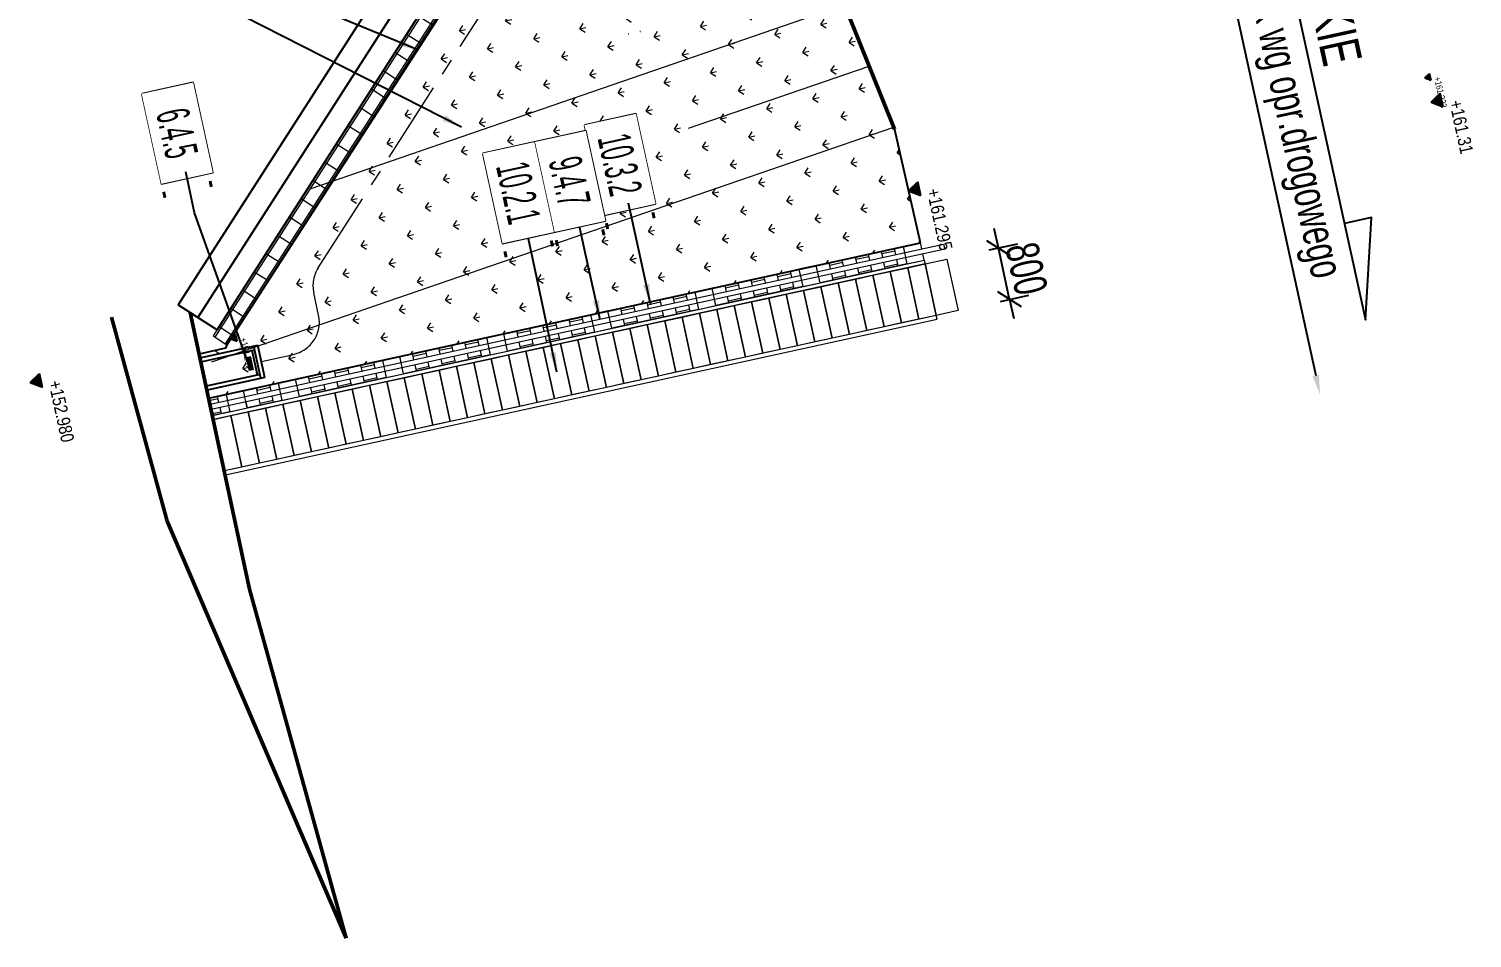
# Model space of a CAD drawing. Header units: metres. Extents: x 8416582 to 8417409, y 5771873 to 5772737.
# Drawn here: x 8416696.21 to 8416718.14, y 5772182.1 to 5772195.92 of the extents above; entities that cross this region are included whole.
import ezdxf
from ezdxf.enums import TextEntityAlignment as Align

# ---------------------------------------------------------------- set-up
doc = ezdxf.new("R2010")
doc.units = ezdxf.units.M
doc.set_wipeout_variables(frame=1)
doc.header["$PDSIZE"] = 0.05
doc.linetypes.add('CENTER', pattern=[2, 1.25, -0.25, 0.25, -0.25])
for name, color, linetype in [('00RysOpi-T', 2, 'Continuous'), ('AII_M_balustrady', 8, 'Continuous'), ('AII_M_konstrukcja beton', 3, 'Continuous'), ('AII_M_opisy do legendy', 2, 'Continuous'), ('AII_M_opisy kierunki', 1, 'Continuous'), ('AII_M_schody', 7, 'Continuous'), ('AII_odwodnienie_drenaż', 140, 'Continuous')]:
    doc.layers.add(name, color=color, linetype=linetype)
for name, color, linetype, lineweight in [('AII_D_skarpa', 62, 'Continuous', 50), ('AII_M_konstrukcja 0.25', 1, 'Continuous', 25), ('AII_M_kreskowanie', 8, 'Continuous', 0), ('AII_M_odwodnienie', 8, 'Continuous', 9), ('AII_M_opisy wymiary', 1, 'Continuous', 25), ('AII_M_skarpy', 9, 'Continuous', 18), ('AII_M_wymiary', 1, 'Continuous', 25)]:
    doc.layers.add(name, color=color, linetype=linetype, lineweight=lineweight)
doc.layers.add('AII_M_opisy rzedne skarpy', color=6, linetype='Continuous', plot=False)
doc.layers.add('AII_M_przedmiar', color=1, linetype='Continuous', plot=False)
doc.styles.add('CDMSTYLE', font='CDMSIMPL.shx', dxfattribs={"width": 0.7, "bigfont": 'CDMBIGPL.shx'})
doc.linetypes.add('OGRODZENIE1', pattern='A,6.35,-2.54,[133,ltypeshp.shx,S=2.54,R=0,X=-2.54,Y=0],-2.54,25.4', length=36.83)
doc.dimstyles.new('CDM-ME200MM', dxfattribs={"dimscale": 0.2, "dimtxt": 2.5, "dimasz": 1.5, "dimexe": 1.5, "dimexo": 5, "dimgap": 0.5, "dimtad": 1, "dimdec": 0, "dimlfac": 1000, "dimrnd": 1, "dimzin": 9, "dimtxsty": 'CDMSTYLE', "dimblk": 'OBLIQUE', "dimcen": 2.5, "dimdle": 1.5, "dimclrd": 9, "dimclre": 9, "dimclrt": 1, "dimadec": 1, "dimazin": 2, "dimtfac": 1, "dimtdec": 0, "dimtix": 1, "dimtmove": 2, "dimatfit": 3, "dimfxl": 1, "dimtvp": 1, "dimtolj": 1, "dimtzin": 0, "dimlwd": 25, "dimlwe": 25, "dimarcsym": 0})
doc.dimstyles.new('CDM-ME200MM$7', dxfattribs={"dimscale": 0.2, "dimtxt": 2.5, "dimasz": 1.5, "dimexe": 1.5, "dimexo": 5, "dimgap": 0.5, "dimtad": 1, "dimdec": 0, "dimlfac": 1000, "dimrnd": 1, "dimzin": 9, "dimtxsty": 'CDMSTYLE', "dimblk": 'OBLIQUE', "dimcen": 2.5, "dimdle": 1.5, "dimclrd": 9, "dimclre": 9, "dimclrt": 1, "dimadec": 1, "dimazin": 2, "dimtfac": 1, "dimtdec": 0, "dimtix": 1, "dimtmove": 2, "dimatfit": 3, "dimfxl": 1, "dimtvp": 1, "dimtolj": 1, "dimtzin": 0, "dimlwd": 25, "dimlwe": 25, "dimarcsym": 0})

# ---------------------------------------------------------------- blocks, each defined once
blk = doc.blocks.new('*U199')
at = {"layer": 'AII_M_schody', "color": 0, "linetype": 'Continuous', "lineweight": 5}
for points in [[(0.4, 0), (0.4, 0.34), (-0.4, 0.34), (-0.4, 0)], [(0.635, 0.34), (0.555, 0.34), (0.555, -11.07), (0.635, -11.07)], [(-0.46, -11.07), (-0.46, 0), (-0.4, 0), (-0.4, -11.07)], [(0.4, -0.27), (0.4, 0), (-0.4, 0), (-0.4, -0.27)], [(0.46, -11.07), (0.46, 0), (0.4, 0), (0.4, -11.07)], [(0.4, -0.54), (0.4, -0.27), (-0.4, -0.27), (-0.4, -0.54)], [(0.4, -0.81), (0.4, -0.54), (-0.4, -0.54), (-0.4, -0.81)], [(0.4, -1.08), (0.4, -0.81), (-0.4, -0.81), (-0.4, -1.08)], [(0.4, -1.35), (0.4, -1.08), (-0.4, -1.08), (-0.4, -1.35)], [(0.4, -1.62), (0.4, -1.35), (-0.4, -1.35), (-0.4, -1.62)], [(0.4, -1.89), (0.4, -1.62), (-0.4, -1.62), (-0.4, -1.89)], [(0.4, -2.16), (0.4, -1.89), (-0.4, -1.89), (-0.4, -2.16)], [(0.4, -2.43), (0.4, -2.16), (-0.4, -2.16), (-0.4, -2.43)], [(0.4, -2.7), (0.4, -2.43), (-0.4, -2.43), (-0.4, -2.7)], [(0.4, -2.97), (0.4, -2.7), (-0.4, -2.7), (-0.4, -2.97)], [(0.4, -3.24), (0.4, -2.97), (-0.4, -2.97), (-0.4, -3.24)], [(0.4, -3.51), (0.4, -3.24), (-0.4, -3.24), (-0.4, -3.51)], [(0.4, -3.78), (0.4, -3.51), (-0.4, -3.51), (-0.4, -3.78)], [(0.4, -4.05), (0.4, -3.78), (-0.4, -3.78), (-0.4, -4.05)], [(0.4, -4.32), (0.4, -4.05), (-0.4, -4.05), (-0.4, -4.32)], [(0.4, -4.59), (0.4, -4.32), (-0.4, -4.32), (-0.4, -4.59)], [(0.4, -4.86), (0.4, -4.59), (-0.4, -4.59), (-0.4, -4.86)], [(0.4, -5.13), (0.4, -4.86), (-0.4, -4.86), (-0.4, -5.13)], [(0.4, -5.4), (0.4, -5.13), (-0.4, -5.13), (-0.4, -5.4)], [(0.4, -5.67), (0.4, -5.4), (-0.4, -5.4), (-0.4, -5.67)], [(0.4, -5.94), (0.4, -5.67), (-0.4, -5.67), (-0.4, -5.94)], [(0.4, -6.21), (0.4, -5.94), (-0.4, -5.94), (-0.4, -6.21)], [(0.4, -6.48), (0.4, -6.21), (-0.4, -6.21), (-0.4, -6.48)], [(0.4, -6.75), (0.4, -6.48), (-0.4, -6.48), (-0.4, -6.75)], [(0.4, -7.02), (0.4, -6.75), (-0.4, -6.75), (-0.4, -7.02)], [(0.4, -7.29), (0.4, -7.02), (-0.4, -7.02), (-0.4, -7.29)], [(0.4, -7.56), (0.4, -7.29), (-0.4, -7.29), (-0.4, -7.56)], [(0.4, -7.83), (0.4, -7.56), (-0.4, -7.56), (-0.4, -7.83)], [(0.4, -8.1), (0.4, -7.83), (-0.4, -7.83), (-0.4, -8.1)], [(0.4, -8.37), (0.4, -8.1), (-0.4, -8.1), (-0.4, -8.37)], [(0.4, -8.64), (0.4, -8.37), (-0.4, -8.37), (-0.4, -8.64)], [(0.4, -8.91), (0.4, -8.64), (-0.4, -8.64), (-0.4, -8.91)], [(0.4, -9.18), (0.4, -8.91), (-0.4, -8.91), (-0.4, -9.18)], [(0.4, -9.45), (0.4, -9.18), (-0.4, -9.18), (-0.4, -9.45)], [(0.4, -9.72), (0.4, -9.45), (-0.4, -9.45), (-0.4, -9.72)], [(0.4, -9.99), (0.4, -9.72), (-0.4, -9.72), (-0.4, -9.99)], [(0.4, -10.26), (0.4, -9.99), (-0.4, -9.99), (-0.4, -10.26)], [(0.4, -10.53), (0.4, -10.26), (-0.4, -10.26), (-0.4, -10.53)], [(0.4, -10.8), (0.4, -10.53), (-0.4, -10.53), (-0.4, -10.8)], [(0.4, -11.07), (0.4, -10.8), (-0.4, -10.8), (-0.4, -11.07)]]:
    blk.add_lwpolyline(points, close=True, dxfattribs=at)
for points in [[(0.555, -0.27), (0.46, -0.27), (0.46, 0), (0.555, 0)], [(0.635, 0), (0.73, 0), (0.73, -0.27), (0.635, -0.27)], [(0.555, -1.89), (0.46, -1.89), (0.46, -1.62), (0.555, -1.62)], [(0.635, -1.62), (0.73, -1.62), (0.73, -1.89), (0.635, -1.89)], [(0.555, -3.51), (0.46, -3.51), (0.46, -3.24), (0.555, -3.24)], [(0.635, -3.24), (0.73, -3.24), (0.73, -3.51), (0.635, -3.51)], [(0.555, -5.13), (0.46, -5.13), (0.46, -4.86), (0.555, -4.86)], [(0.635, -4.86), (0.73, -4.86), (0.73, -5.13), (0.635, -5.13)], [(0.555, -6.75), (0.46, -6.75), (0.46, -6.48), (0.555, -6.48)], [(0.635, -6.48), (0.73, -6.48), (0.73, -6.75), (0.635, -6.75)], [(0.555, -8.37), (0.46, -8.37), (0.46, -8.1), (0.555, -8.1)], [(0.635, -8.1), (0.73, -8.1), (0.73, -8.37), (0.635, -8.37)], [(0.555, -9.99), (0.46, -9.99), (0.46, -9.72), (0.555, -9.72)], [(0.635, -9.72), (0.73, -9.72), (0.73, -9.99), (0.635, -9.99)], [(0.555, -10.8), (0.46, -10.8), (0.46, -10.53), (0.555, -10.53)], [(0.635, -10.53), (0.73, -10.53), (0.73, -10.8), (0.635, -10.8)]]:
    blk.add_lwpolyline(points, dxfattribs=at)
blk = doc.blocks.new('_OBLIQUE')
at = {"color": 0, "linetype": 'ByBlock'}
blk.add_line((-0.5, -0.5), (0.5, 0.5), dxfattribs=at)
blk = doc.blocks.new('*D122')
at = {"layer": 'AII_M_wymiary', "color": 9, "lineweight": 25, "transparency": 16777216}
for p, q in [((8416713.415, 5772201.425), (8416715.768, 5772190.652)), ((8416713.034, 5772201.035), (8416713.772, 5772201.196))]:
    blk.add_line(p, q, dxfattribs=at)
blk.add_solid([(8416715.816, 5772190.663), (8416715.719, 5772190.641), (8416715.832, 5772190.359)], dxfattribs=at)
at = {"layer": 'Defpoints', "color": 0, "lineweight": 25, "transparency": 16777216}
for p in [(8416712.057, 5772200.821), (8416716.721, 5772190.553), (8416715.832, 5772190.359)]:
    blk.add_point(p, dxfattribs=at)
at = {"layer": 'AII_M_wymiary', "color": 9, "lineweight": 25, "transparency": 16777216, "xscale": 0.3, "yscale": 0.3, "zscale": 0.3, "rotation": 102.320079049042}
blk.add_blockref('_OBLIQUE', (8416713.479, 5772201.132), dxfattribs=at)
at = {"layer": 'AII_M_wymiary', "color": 1, "transparency": 16777216, "insert": (8416715.047, 5772195.984), "char_height": 0.5, "attachment_point": 5, "rotation": 282.3201, "style": 'CDMSTYLE'}
blk.add_mtext('\\A1;bariera i krawężnik wg opr.drogowego', dxfattribs=at)
blk = doc.blocks.new('*U171')
at = {"color": 0, "linetype": 'ByBlock', "lineweight": -2, "ltscale": 0.5}
for p, q in [((-0.125, 12.54), (0.125, 12.54)), ((-0.095, 0), (-0.095, 12.705)), ((-0.095, 0), (-0.095, 12.705)), ((0.095, 0), (0.095, 12.705)), ((0.095, 0), (0.095, 12.705)), ((-0.125, 12.21), (0.125, 12.21)), ((-0.125, 11.88), (0.125, 11.88)), ((-0.125, 11.55), (0.125, 11.55)), ((-0.125, 11.22), (0.125, 11.22)), ((-0.125, 10.89), (0.125, 10.89)), ((-0.125, 10.56), (0.125, 10.56)), ((-0.125, 10.23), (0.125, 10.23)), ((-0.125, 9.9), (0.125, 9.9)), ((-0.125, 9.57), (0.125, 9.57)), ((-0.125, 9.24), (0.125, 9.24)), ((-0.125, 8.91), (0.125, 8.91)), ((-0.125, 8.58), (0.125, 8.58)), ((-0.125, 8.25), (0.125, 8.25)), ((-0.125, 7.92), (0.125, 7.92)), ((-0.125, 7.59), (0.125, 7.59)), ((-0.125, 7.26), (0.125, 7.26)), ((-0.125, 6.93), (0.125, 6.93)), ((-0.125, 6.6), (0.125, 6.6)), ((-0.125, 6.27), (0.125, 6.27)), ((-0.125, 5.94), (0.125, 5.94)), ((-0.125, 5.61), (0.125, 5.61)), ((-0.125, 5.28), (0.125, 5.28)), ((-0.125, 4.95), (0.125, 4.95)), ((-0.125, 4.62), (0.125, 4.62)), ((-0.125, 4.29), (0.125, 4.29)), ((-0.125, 3.96), (0.125, 3.96)), ((-0.125, 3.63), (0.125, 3.63)), ((-0.125, 3.3), (0.125, 3.3)), ((-0.125, 2.97), (0.125, 2.97)), ((-0.125, 2.64), (0.125, 2.64)), ((-0.125, 2.31), (0.125, 2.31)), ((-0.125, 1.98), (0.125, 1.98)), ((-0.125, 1.65), (0.125, 1.65)), ((-0.125, 1.32), (0.125, 1.32)), ((-0.125, 0.99), (0.125, 0.99)), ((-0.125, 0.66), (0.125, 0.66)), ((-0.125, 0.33), (0.125, 0.33))]:
    blk.add_line(p, q, dxfattribs=at)
at = {"color": 0, "linetype": 'ByBlock', "lineweight": -2, "ltscale": 0.5, "extrusion": (-3.44503e-16, 1, -7.39557e-32)}
blk.add_line((-0.125, 0.33), (0.125, 0.33), dxfattribs=at)
at = {"color": 0, "linetype": 'ByBlock', "lineweight": -2, "ltscale": 0.5, "extrusion": (2.83275e-16, 3.19582e-32, -1)}
blk.add_line((-0.125, 0.33), (0.125, 0.33), dxfattribs=at)
at = {"color": 0, "linetype": 'ByBlock', "lineweight": -2, "ltscale": 0.5}
blk.add_lwpolyline([(-0.125, 0), (0.125, 0), (0.125, 12.705), (-0.125, 12.705)], close=True, dxfattribs=at)
blk = doc.blocks.new('*U212')
at = {"layer": 'AII_M_opisy kierunki', "color": 0, "lineweight": -2}
blk.add_lwpolyline([(-34.86, 0), (0, 0), (-7.5, 2.1), (-7.5, 2.1), (-7.5, 0)], dxfattribs=at)
at = {"layer": 'AII_M_opisy kierunki', "color": 2, "lineweight": -2, "style": 'CDMSTYLE', "width": 0.7}
blk.add_attdef('KIERUNEK', (-40.9, 1), '', height=3, dxfattribs=at)
blk = doc.blocks.new('*D217')
at = {"layer": 'AII_M_opisy wymiary', "color": 9, "lineweight": 25, "transparency": 16777216}
for p, q in [((8416710.944, 5772192.59), (8416710.88, 5772192.883)), ((8416710.806, 5772192.56), (8416711.237, 5772192.654)), ((8416711.115, 5772191.808), (8416710.944, 5772192.59)), ((8416710.977, 5772191.778), (8416711.408, 5772191.872)), ((8416711.115, 5772191.808), (8416711.179, 5772191.515))]:
    blk.add_line(p, q, dxfattribs=at)
at = {"layer": 'Defpoints', "color": 0, "lineweight": 25, "transparency": 16777216}
for p in [(8416710.944, 5772192.59), (8416709.829, 5772192.346), (8416710, 5772191.565)]:
    blk.add_point(p, dxfattribs=at)
at = {"layer": 'AII_M_opisy wymiary', "color": 9, "lineweight": 25, "transparency": 16777216, "xscale": 0.3, "yscale": 0.3, "zscale": 0.3}
for p, rotation in [((8416710.944, 5772192.59), 282.3200789319986), ((8416711.115, 5772191.808), 102.3200789319986)]:
    blk.add_blockref('_OBLIQUE', p, dxfattribs=dict(at, rotation=rotation))
at = {"layer": 'AII_M_opisy wymiary', "color": 1, "transparency": 16777216, "insert": (8416711.371, 5772192.274), "char_height": 0.5, "attachment_point": 5, "rotation": 282.3201, "style": 'CDMSTYLE'}
blk.add_mtext('\\A1;800', dxfattribs=at)
blk = doc.blocks.new('OpiNum01')
at = {"layer": 'AII_M_opisy do legendy', "color": 0, "linetype": 'Continuous'}
blk.add_lwpolyline([(-3.5, -2), (3.5, -2), (3.5, 2), (-3.5, 2)], close=True, dxfattribs=at)
at = {"color": 9, "linetype": 'Continuous', "lineweight": 25, "style": 'CDMSTYLE', "width": 0.7, "flags": 1}
for tag, p in [('NAZWAPOL', (-4.1, -6.8)), ('NAZWAANG', (-4.1, -10.48)), ('SPECYF', (-4.1, -14.15)), ('ID', (-4.1, -17.82)), ('BAZA', (-4.1, -21.5)), ('RYSUNEK', (-4.1, -25.17))]:
    blk.add_attdef(tag, p, '', height=2, dxfattribs=at)
at = {"layer": 'AII_M_opisy do legendy', "linetype": 'Continuous', "lineweight": -2, "style": 'CDMSTYLE', "width": 0.5}
blk.add_attdef('NR', text='', height=2.5, dxfattribs=at).set_placement((0, 0), align=Align.MIDDLE)
at = {"color": 0, "linetype": 'Continuous'}
blk.add_wipeout([(-3.5, -2), (3.5, -2), (3.5, 2), (-3.5, 2)], dxfattribs=at).dxf.layer = 'AII_M_opisy do legendy'
blk = doc.blocks.new('OpiTxt01')
at = {"color": 0, "linetype": 'Continuous', "lineweight": 20, "style": 'CDMSTYLE', "width": 0.7}
blk.add_attdef('TEKST_GORNY', (1, 0.89), '', height=2, dxfattribs=at)
at = {"color": 0, "linetype": 'Continuous', "lineweight": -2, "style": 'CDMSTYLE', "width": 0.7}
blk.add_attdef('TEKST_DOLNY', (1.05, -2.73), '', height=2, dxfattribs=at)
blk = doc.blocks.new('Wylot_prefabrykowany')
at = {"layer": 'AII_odwodnienie_drenaż', "color": 0, "linetype": 'ByBlock', "lineweight": -2, "ltscale": 0.01}
for points in [[(0, 0.25), (0, -0.25)], [(0, 0.25), (0.9, 0.25)], [(0.06, 0.25), (0.06, -0.25)], [(0.9, 0.25), (0.9, -0.25)], [(0.06, 0.19), (0.9, 0.19)], [(0.1, 0.19), (0.1, -0.19)], [(0.15, 0.103), (0.15, -0.107)], [(0.17, 0.103), (0.17, -0.107)], [(0.2, 0.103), (0.2, -0.107)], [(0.9, -0.19), (0.06, -0.19)], [(0.9, -0.25), (0, -0.25)]]:
    blk.add_lwpolyline(points, dxfattribs=at)
blk = doc.blocks.new('00kota4')
at = {"linetype": 'Continuous', "lineweight": 25}
blk.add_hatch(color=0, dxfattribs=at).paths.add_polyline_path([(-1.04, 1.66), (0, 0), (1.08, 1.66)])
at = {"color": 0, "linetype": 'Continuous', "lineweight": 25}
for p, q in [((0, 0), (-1.04, 1.66)), ((1.08, 1.66), (-1.04, 1.66)), ((0, 0), (1.08, 1.66))]:
    blk.add_line(p, q, dxfattribs=at)
at = {"color": 0, "linetype": 'Continuous', "lineweight": 25, "style": 'CDMSTYLE', "width": 0.85}
blk.add_attdef('%%P000.000', (0.49, 2.69), '', height=2, dxfattribs=at)

msp = doc.modelspace()

# ---------------------------------------------------------------- hatches: boundary and pattern name
at = {"layer": 'AII_M_kreskowanie'}
h = msp.add_hatch(dxfattribs=at)
h.set_pattern_fill('GRASS', color=256, scale=0.02)
h.set_pattern_definition([(12.3201, (8416672.23175, 5772224.5195), (0.2742923, 0.4275836), [0.09525, -0.6231705]), (327.3201, (8416672.23175, 5772224.5195), (0.2742923, 0.4275836), [0.09525, -0.41275]), (57.3201, (8416672.23175, 5772224.5195), (-0.4275836, 0.2742923), [0.09525, -0.41275])])
edge = h.paths.add_edge_path()
edge.add_line((8416709.7586, 5772192.6688), (8416709.3695, 5772194.3819))
edge.add_line((8416709.3695, 5772194.3819), (8416707.2083, 5772199.7624))
edge.add_arc((8416708.1853, 5772199.9758), 1, 105.18606, 192.32008, ccw=False)
edge.add_line((8416707.9234, 5772200.9409), (8416707.6564, 5772202.1633))
edge.add_line((8416707.6564, 5772202.1633), (8416706.6892, 5772201.9521))
edge.add_line((8416706.6892, 5772201.9521), (8416706.6395, 5772201.9412))
edge.add_arc((8416708.1853, 5772199.9758), 2.5005, 128.18566, 192.32008)
edge.add_line((8416705.7424, 5772199.4423), (8416705.4531, 5772200.767))
edge.add_line((8416705.4531, 5772200.767), (8416699.2203, 5772191.1164))
edge.add_line((8416699.2203, 5772191.1164), (8416699.1961, 5772191.0641))
edge.add_line((8416699.1961, 5772191.0641), (8416698.7972, 5772190.977))
edge.add_line((8416698.7972, 5772190.977), (8416698.9435, 5772190.3067))
edge.add_line((8416698.9435, 5772190.3067), (8416709.7586, 5772192.6688))
h = msp.add_hatch(dxfattribs=at)
h.set_pattern_fill('AR-B88', color=256, scale=0.001)
h.set_pattern_definition([(282.3201, (8416672.39328, 5772223.7799), (0.1985205, 0.04335735), []), (12.32008, (8416672.39328, 5772223.77991), (0.1768418, 0.14261759), [0.2032, -0.2032])])
h.paths.add_polyline_path([(8416708.1962, 5772192.2303), (8416709.5151, 5772192.5183), (8416709.4948, 5772192.6111), (8416708.1759, 5772192.3231)])
h.paths.add_polyline_path([(8416709.5322, 5772192.4402), (8416708.2133, 5772192.1521), (8416708.2335, 5772192.0593), (8416709.5524, 5772192.3474)])
h = msp.add_hatch(dxfattribs=at)
h.set_pattern_fill('AR-B88', color=256, scale=0.001)
h.set_pattern_definition([(282.3201, (8416670.8106, 5772223.43424), (0.1985205, 0.04335735), []), (12.32008, (8416670.81059, 5772223.43424), (0.1768418, 0.14261759), [0.2032, -0.2032])])
h.paths.add_polyline_path([(8416706.6135, 5772191.8846), (8416707.9324, 5772192.1727), (8416707.9121, 5772192.2655), (8416706.5932, 5772191.9774)])
h.paths.add_polyline_path([(8416707.9495, 5772192.0945), (8416706.6306, 5772191.8065), (8416706.6508, 5772191.7136), (8416707.9697, 5772192.0017)])
h = msp.add_hatch(dxfattribs=at)
h.set_pattern_fill('AR-B88', color=256, scale=0.001)
h.set_pattern_definition([(282.3201, (8416669.2279, 5772223.08858), (0.1985205, 0.04335735), []), (12.32008, (8416669.2279, 5772223.08858), (0.1768418, 0.14261759), [0.2032, -0.2032])])
h.paths.add_polyline_path([(8416705.0308, 5772191.539), (8416706.3497, 5772191.827), (8416706.3294, 5772191.9198), (8416705.0105, 5772191.6318)])
h.paths.add_polyline_path([(8416706.3668, 5772191.7489), (8416705.0479, 5772191.4608), (8416705.0681, 5772191.368), (8416706.387, 5772191.656)])
h = msp.add_hatch(dxfattribs=at)
h.set_pattern_fill('AR-B88', color=256, scale=0.001)
h.set_pattern_definition([(282.3201, (8416667.6452, 5772222.74291), (0.1985205, 0.04335735), []), (12.32008, (8416667.64521, 5772222.74291), (0.1768418, 0.14261759), [0.2032, -0.2032])])
h.paths.add_polyline_path([(8416703.4481, 5772191.1933), (8416704.767, 5772191.4813), (8416704.7467, 5772191.5742), (8416703.4278, 5772191.2861)])
h.paths.add_polyline_path([(8416704.7841, 5772191.4032), (8416703.4652, 5772191.1151), (8416703.4854, 5772191.0223), (8416704.8044, 5772191.3104)])
h = msp.add_hatch(dxfattribs=at)
h.set_pattern_fill('AR-B88', color=256, scale=0.001)
h.set_pattern_definition([(282.3201, (8416666.06251, 5772222.39725), (0.1985205, 0.04335735), []), (12.32008, (8416666.06251, 5772222.39725), (0.1768418, 0.14261759), [0.2032, -0.2032])])
h.paths.add_polyline_path([(8416701.8654, 5772190.8476), (8416703.1843, 5772191.1357), (8416703.1641, 5772191.2285), (8416701.8451, 5772190.9404)])
h.paths.add_polyline_path([(8416703.2014, 5772191.0575), (8416701.8825, 5772190.7695), (8416701.9028, 5772190.6767), (8416703.2217, 5772190.9647)])
h = msp.add_hatch(dxfattribs=at)
h.set_pattern_fill('AR-B88', color=256, scale=0.001)
h.set_pattern_definition([(282.3201, (8416664.47982, 5772222.05159), (0.1985205, 0.04335735), []), (12.32008, (8416664.47982, 5772222.05159), (0.1768418, 0.14261759), [0.2032, -0.2032])])
h.paths.add_polyline_path([(8416700.2827, 5772190.502), (8416701.6016, 5772190.79), (8416701.5814, 5772190.8828), (8416700.2624, 5772190.5948)])
h.paths.add_polyline_path([(8416701.6187, 5772190.7119), (8416700.2998, 5772190.4238), (8416700.3201, 5772190.331), (8416701.639, 5772190.619)])
h = msp.add_hatch(dxfattribs=at)
h.set_pattern_fill('AR-B88', color=256, scale=0.001)
h.set_pattern_definition([(282.3201, (8416662.89713, 5772221.70592), (0.1985205, 0.04335735), []), (12.32008, (8416662.89713, 5772221.70592), (0.1768418, 0.14261759), [0.2032, -0.2032])])
h.paths.add_polyline_path([(8416699.4914, 5772190.3291), (8416700.0189, 5772190.4444), (8416699.9987, 5772190.5372), (8416699.4711, 5772190.4219)])
h.paths.add_polyline_path([(8416700.036, 5772190.3662), (8416699.5084, 5772190.251), (8416699.5287, 5772190.1582), (8416700.0563, 5772190.2734)])
h = msp.add_hatch(dxfattribs=at)
h.set_pattern_fill('AR-B88', color=256, scale=0.001)
h.set_pattern_definition([(282.3201, (8416662.10578, 5772221.53309), (0.1985205, 0.04335735), []), (12.32008, (8416662.10578, 5772221.53309), (0.1768418, 0.14261759), [0.2032, -0.2032])])
h.paths.add_polyline_path([(8416698.9638, 5772190.2139), (8416699.2276, 5772190.2715), (8416699.2073, 5772190.3643), (8416698.9435, 5772190.3067)])
h.paths.add_polyline_path([(8416699.2447, 5772190.1934), (8416698.9809, 5772190.1357), (8416699.0011, 5772190.0429), (8416699.2649, 5772190.1005)])

# ---------------------------------------------------------------- linework, layer by layer
at = {"layer": 'AII_D_skarpa'}
for points in [[(8416707.2083, 5772199.7624), (8416709.3649, 5772194.3935)], [(8416697.4658, 5772191.5352), (8416698.3135, 5772188.4379)], [(8416701.0304, 5772182.102), (8416699.563, 5772187.4033), (8416698.6592, 5772191.6079)], [(8416701.0304, 5772182.102), (8416698.3135, 5772188.4379)]]:
    msp.add_lwpolyline(points, dxfattribs=at)
at = {"layer": 'AII_M_balustrady', "linetype": 'OGRODZENIE1', "ltscale": 0.05}
msp.add_lwpolyline([(8416707.5284, 5772202.7495), (8416705.7161, 5772202.3537), (8416698.7751, 5772191.5335)], dxfattribs=at)
at = {"layer": 'AII_M_konstrukcja 0.25', "color": 1, "lineweight": 25}
msp.add_lwpolyline([(8416707.4537, 5772203.0914), (8416705.4998, 5772202.6646), (8416698.4805, 5772191.7225), (8416699.0697, 5772191.3446), (8416705.9324, 5772202.0427), (8416707.603, 5772202.4076)], dxfattribs=at)
at = {"layer": 'AII_M_kreskowanie'}
msp.add_lwpolyline([(8416709.7586, 5772192.6688), (8416709.3695, 5772194.3819), (8416707.2083, 5772199.7624, -0.3996375), (8416707.9234, 5772200.9409), (8416707.6564, 5772202.1633), (8416706.6892, 5772201.9521), (8416706.6395, 5772201.9412, 0.2873803), (8416705.7424, 5772199.4423), (8416705.4424, 5772200.8158), (8416699.2203, 5772191.1164), (8416699.1961, 5772191.0641), (8416698.7972, 5772190.977), (8416698.9435, 5772190.3067)], format="xyb", close=True, dxfattribs=at)
for points in [[(8416709.4948, 5772192.6111), (8416709.5524, 5772192.3474), (8416708.2335, 5772192.0593), (8416708.1759, 5772192.3231)], [(8416707.9121, 5772192.2655), (8416707.9697, 5772192.0017), (8416706.6508, 5772191.7136), (8416706.5932, 5772191.9774)], [(8416706.3294, 5772191.9198), (8416706.387, 5772191.656), (8416705.0681, 5772191.368), (8416705.0105, 5772191.6318)], [(8416704.7467, 5772191.5742), (8416704.8044, 5772191.3104), (8416703.4854, 5772191.0223), (8416703.4278, 5772191.2861)], [(8416703.1641, 5772191.2285), (8416703.2217, 5772190.9647), (8416701.9028, 5772190.6767), (8416701.8451, 5772190.9404)], [(8416701.5814, 5772190.8828), (8416701.639, 5772190.619), (8416700.3201, 5772190.331), (8416700.2624, 5772190.5948)], [(8416699.9987, 5772190.5372), (8416700.0563, 5772190.2734), (8416699.5287, 5772190.1582), (8416699.4711, 5772190.4219)], [(8416699.2073, 5772190.3643), (8416699.2649, 5772190.1005), (8416699.0011, 5772190.0429), (8416698.9435, 5772190.3067)]]:
    msp.add_lwpolyline(points, close=True, dxfattribs=at)
at = {"layer": 'AII_M_skarpy', "color": 62}
for points in [[(8416700.486, 5772193.487), (8416708.6062, 5772196.2825)], [(8416706.2343, 5772194.4083), (8416708.9794, 5772195.3533)], [(8416698.9897, 5772190.8567), (8416709.3526, 5772194.4242)]]:
    msp.add_lwpolyline(points, dxfattribs=at)

# ---------------------------------------------------------------- block references
at = {"layer": 'AII_M_konstrukcja beton', "color": 9, "lineweight": 18, "rotation": 147.3200789696663}
msp.add_blockref('*U171', (8416705.9752, 5772201.8779), dxfattribs=at)
at = {"layer": 'AII_M_odwodnienie', "linetype": 'Continuous', "lineweight": 25, "rotation": 192.320079037964}
msp.add_blockref('Wylot_prefabrykowany', (8416699.7426, 5772190.8661), dxfattribs=at)
at = {"layer": 'AII_M_opisy kierunki', "lineweight": 25, "xscale": 0.2, "yscale": 0.2, "zscale": 0.2, "rotation": 282.3200789319986}
msp.add_blockref('*U212', (8416716.5231, 5772191.4952), dxfattribs=at).add_auto_attribs({'KIERUNEK': 'DZIADKOWSKIE'})
at = {"layer": 'AII_M_opisy rzedne skarpy', "linetype": 'Continuous', "rotation": 282.3200789447779}
for p, xscale, yscale, zscale, values in [((8416717.4269, 5772195.1729), 0.05, 0.05, 0.05, {'%%P000.000': '+161.323'}), ((8416717.5204, 5772194.803), 0.1, 0.1, 0.1, {'%%P000.000': '+161.31'}), ((8416709.5792, 5772193.4589), 0.1, 0.1, 0.1, {'%%P000.000': '+161.295'}), ((8416699.2801, 5772191.2096), 0.05, 0.05, 0.05, {'%%P000.000': '+154.267'}), ((8416696.2315, 5772190.5438), 0.1, 0.1, 0.1, {'%%P000.000': '+152.980'})]:
    msp.add_blockref('00kota4', p, dxfattribs=dict(at, xscale=xscale, yscale=yscale, zscale=zscale)).add_auto_attribs(values)
at = {"layer": 'AII_M_schody', "lineweight": -2, "xscale": -1, "rotation": 282.3200981249556}
msp.add_blockref('*U199', (8416709.9144, 5772191.9556), dxfattribs=at)
at = {"layer": 'Defpoints', "color": 250, "linetype": 'Continuous', "lineweight": 0, "xscale": 0.05, "yscale": 0.05, "zscale": 0.05, "rotation": 282.3200789356253}
msp.add_blockref('OpiTxt01', (8416705.4039, 5772195.9298), dxfattribs=at).add_auto_attribs({'TEKST_GORNY': '-', 'TEKST_DOLNY': '-'})

# ---------------------------------------------------------------- dimensions: what is measured, and where the dimension line sits
at = {"layer": 'AII_M_opisy wymiary'}
dim = msp.add_linear_dim(base=(8416710.9442, 5772192.5899), p1=(8416709.9997, 5772191.5648), p2=(8416709.829, 5772192.3464), angle=282.32008, dimstyle='CDM-ME200MM', dxfattribs=at)
dim.commit()
dim.dimension.update_dxf_attribs({"geometry": '*D217', "text_midpoint": (8416711.3715, 5772192.2738)})
at = {"layer": 'AII_M_wymiary'}
dim = msp.add_linear_dim(base=(8416715.8316, 5772190.3588), p1=(8416712.0575, 5772200.8215), p2=(8416716.7215, 5772190.5531), angle=102.32008, text='bariera i krawężnik wg opr.drogowego', dimstyle='CDM-ME200MM', override={"dimblk1": 'OBLIQUE', "dimsah": 1, "dimse2": 1}, dxfattribs=at)
dim.commit()
dim.dimension.update_dxf_attribs({"geometry": '*D122', "text_midpoint": (8416715.0465, 5772195.9843)})

# ---------------------------------------------------------------- leaders
at = {"layer": '00RysOpi-T', "color": 9, "linetype": 'Continuous', "lineweight": 0}
for points in [[(8416702.1202, 5772195.5973), (8416699.3206, 5772196.7571), (8416699.1841, 5772197.3824)], [(8416702.7862, 5772194.426), (8416698.539, 5772196.5864), (8416698.4025, 5772197.2117)], [(8416704.8924, 5772191.4949), (8416704.6763, 5772192.4756), (8416704.559, 5772193.0129)], [(8416704.234, 5772190.703), (8416703.8947, 5772192.3049), (8416703.7774, 5772192.8422)]]:
    msp.add_leader(points, dimstyle='CDM-ME200MM$7', dxfattribs=at)

# ---------------------------------------------------------------- next in the draw order: block references
at = {"layer": '00RysOpi-T', "color": 1, "linetype": 'Continuous', "lineweight": 0, "xscale": 0.2, "yscale": 0.2, "zscale": 0.2}
for p, rotation, values in [((8416698.4644, 5772194.333), 282.3200789772597, {'NR': '6.4.5'}), ((8416705.1933, 5772193.8577), 282.3200789890273, {'NR': '10.3.2'})]:
    msp.add_blockref('OpiNum01', p, dxfattribs=dict(at, rotation=rotation)).add_auto_attribs(values)

# ---------------------------------------------------------------- next in the draw order: linework, layer by layer
at = {"layer": 'AII_M_odwodnienie', "color": 140, "linetype": 'CENTER'}
msp.add_lwpolyline([(8416699.7426, 5772190.8661), (8416700.2311, 5772190.9728, 0.4142136), (8416700.6129, 5772191.568), (8416700.5385, 5772191.9085, -0.1989124), (8416700.6061, 5772192.2852), (8416706.333, 5772201.2126, -0.1989124), (8416706.6472, 5772201.4311), (8416720.7492, 5772204.511, -0.1989124), (8416721.1258, 5772204.4434), (8416730.548, 5772198.3991, -0.1989124), (8416730.7665, 5772198.085), (8416730.9492, 5772197.2486, 0.4142136), (8416731.5444, 5772196.8668), (8416732.0328, 5772196.9735)], format="xyb", dxfattribs=at)

# ---------------------------------------------------------------- next in the draw order: block references
at = {"layer": 'Defpoints', "color": 250, "linetype": 'Continuous', "lineweight": 0, "xscale": 0.2, "yscale": 0.2, "zscale": 0.2}
for p, rotation in [((8416698.5925, 5772193.7468), 282.3200789772597), ((8416705.3213, 5772193.2715), 282.3200789890273)]:
    msp.add_blockref('OpiTxt01', p, dxfattribs=dict(at, rotation=rotation)).add_auto_attribs({'TEKST_GORNY': '-', 'TEKST_DOLNY': '-'})

# ---------------------------------------------------------------- next in the draw order: leaders
at = {"layer": '00RysOpi-T', "color": 9, "linetype": 'Continuous', "lineweight": 0}
for points in [[(8416699.5469, 5772190.8249), (8416698.729, 5772193.1216), (8416698.5925, 5772193.7468)], [(8416705.6556, 5772191.7411), (8416705.4579, 5772192.6463), (8416705.3213, 5772193.2715)]]:
    msp.add_leader(points, dimstyle='CDM-ME200MM$7', dxfattribs=at)

# ---------------------------------------------------------------- next in the draw order: block references
at = {"layer": '00RysOpi-T', "color": 1, "linetype": 'Continuous', "lineweight": 0, "xscale": 0.2, "yscale": 0.2, "zscale": 0.2, "rotation": 282.3200788150011}
msp.add_blockref('OpiNum01', (8416704.4309, 5772193.5991), dxfattribs=at).add_auto_attribs({'NR': '9.4.7'})

# ---------------------------------------------------------------- next in the draw order: block references
at = {"layer": 'Defpoints', "color": 250, "linetype": 'Continuous', "lineweight": 0, "xscale": 0.2, "yscale": 0.2, "zscale": 0.2, "rotation": 282.3200787462484}
msp.add_blockref('OpiTxt01', (8416704.559, 5772193.0129), dxfattribs=at).add_auto_attribs({'TEKST_GORNY': '-', 'TEKST_DOLNY': '-'})

# ---------------------------------------------------------------- next in the draw order: block references
at = {"layer": '00RysOpi-T', "color": 1, "linetype": 'Continuous', "lineweight": 0, "xscale": 0.2, "yscale": 0.2, "zscale": 0.2, "rotation": 282.3200788150011}
msp.add_blockref('OpiNum01', (8416703.6494, 5772193.4284), dxfattribs=at).add_auto_attribs({'NR': '10.2.1'})

# ---------------------------------------------------------------- next in the draw order: linework, layer by layer
at = {"layer": 'AII_M_przedmiar', "color": 1, "linetype": 'Continuous'}
msp.add_lwpolyline([(8416709.7586, 5772192.6688), (8416709.3695, 5772194.3819), (8416707.2083, 5772199.7624, -0.3996375), (8416707.9234, 5772200.9409), (8416707.6564, 5772202.1633), (8416706.6892, 5772201.9521), (8416706.6395, 5772201.9412, 0.2873803), (8416705.7424, 5772199.4423), (8416705.4531, 5772200.767), (8416699.2203, 5772191.1164), (8416699.1961, 5772191.0641), (8416698.7972, 5772190.977), (8416698.9435, 5772190.3067)], format="xyb", close=True, dxfattribs=at)

# ---------------------------------------------------------------- next in the draw order: block references
at = {"layer": 'Defpoints', "color": 250, "linetype": 'Continuous', "lineweight": 0, "xscale": 0.2, "yscale": 0.2, "zscale": 0.2, "rotation": 282.3200789447414}
msp.add_blockref('OpiTxt01', (8416703.7774, 5772192.8422), dxfattribs=at).add_auto_attribs({'TEKST_GORNY': '-', 'TEKST_DOLNY': '-'})

doc.saveas('drawing.dxf')
